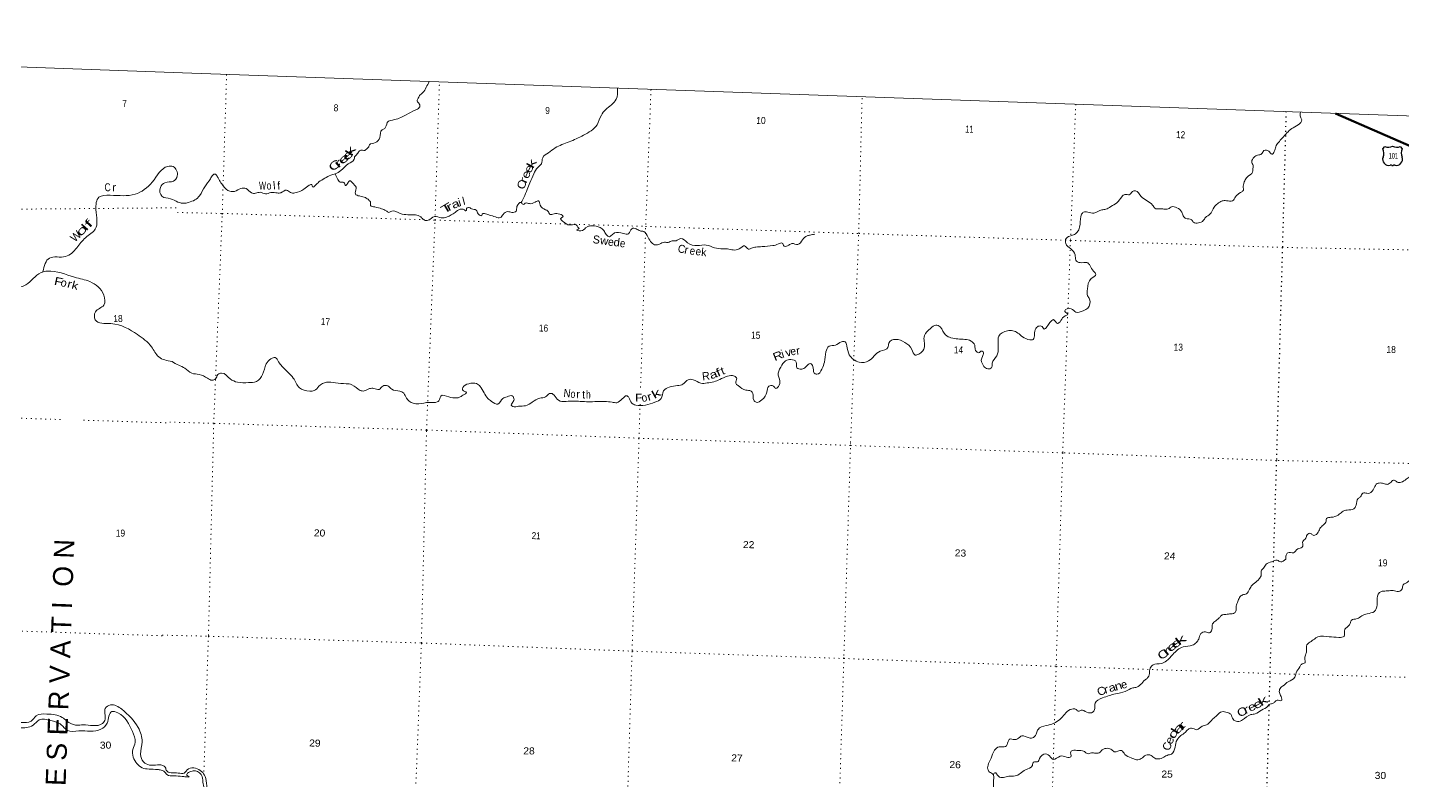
# Model space of a CAD drawing. Header units: feet. Extents: x -845745 to -745759, y -170898 to 15581.
# Drawn here: x -811749 to -777395, y -3236 to 15581 of the extents above; entities that cross this region are included whole.
import ezdxf
from ezdxf.enums import TextEntityAlignment as Align

# ---------------------------------------------------------------- set-up
doc = ezdxf.new("R2010")
doc.units = ezdxf.units.FT
doc.header["$LTSCALE"] = 80
doc.linetypes.add('DOT_DASHED', pattern=[7.7, 5, -1.2, 0.3, -1.2])
doc.linetypes.add('DOTTED', pattern=[1.5, 0.3, -1.2])
for name, color, linetype, lineweight in [('16', 7, 'Continuous', 25), ('20', 7, 'Continuous', 70), ('39', 7, 'Continuous', 13), ('4', 7, 'Continuous', 13), ('44', 7, 'DOT_DASHED', 13), ('6', 7, 'DOTTED', 25), ('7', 7, 'DOTTED', 13)]:
    doc.layers.add(name, color=color, linetype=linetype, lineweight=lineweight)
doc.layers.add('41', color=7, linetype='Continuous')

msp = doc.modelspace()

# ---------------------------------------------------------------- linework, layer by layer
at = {"layer": '16'}
for p, q in [((-777886.56, 12552.09), (-777835.25, 12610.85)), ((-777643.49, 12616.82), (-777643.77, 12616.62)), ((-777451.4, 12610.94), (-777400.01, 12552.09))]:
    msp.add_line(p, q, dxfattribs=at)
for centre, radius, start, end in [((-778079.54, 12441.46), 222.05, 332.97043, 29.75871), ((-777744.17, 12768.51), 182.07, 239.97227, 303.45418), ((-777542.39, 12768.01), 181.52, 236.33975, 300.08743), ((-777542.4, 12768.51), 182.07, 236.54582, 236.59441), ((-777207.04, 12441.46), 222.05, 150.24129, 207.02957), ((-777740.35, 12286.56), 151.42, 159.09177, 283.81923), ((-777546.23, 12286.56), 151.42, 256.18077, 20.90823)]:
    msp.add_arc(centre, radius, start, end, dxfattribs=at)
for centre, major_axis, start_param, end_param in [((-777685.01, 12087.74), (-19.56, 51.67), 4.95877769, 6.28318531), ((-777601.56, 12087.74), (19.56, 51.67), 0, 1.32637542)]:
    msp.add_ellipse(centre, major_axis=major_axis, ratio=0.929097, start_param=start_param, end_param=end_param, dxfattribs=at)
at = {"layer": '20'}
msp.add_line((-776851.34, 12461.49), (-779069.65, 13435.55), dxfattribs=at)
at = {"layer": '39'}
for points in [[(-801711.44, 14228.1), (-801786.76, 14087.15), (-801871.65, 13954.54), (-801953.4, 13878), (-801995.15, 13796.64), (-802014.36, 13738.9), (-801959.54, 13673.66), (-801959.44, 13579.44), (-802060.95, 13517.32), (-802285.94, 13397.53), (-802577.07, 13279.05), (-802759.04, 13204.5), (-802824.17, 13057.47), (-802888.95, 13026.69), (-802949.08, 12829.44), (-803057.86, 12705.32), (-803203.35, 12650.09), (-803232.7, 12586.53), (-803281.74, 12541.41), (-803322.51, 12508.14), (-803378.55, 12513.27), (-803455.08, 12496.75), (-803508.73, 12421.65), (-803576.41, 12346.83), (-803587.65, 12286.92), (-803734.31, 12173.58), (-803918.14, 12006.86), (-804060.22, 11921.49), (-804173.07, 11893.68), (-804321.09, 11812.44), (-804467.26, 11723.14), (-804561.4, 11628.8), (-804626.19, 11598.02), (-804645.06, 11656.53), (-804707.52, 11641.74), (-804841.95, 11538.18), (-805066.33, 11448.44), (-805180.41, 11458.74), (-805275.44, 11518.76), (-805417.16, 11451.43), (-805507.52, 11445.21), (-805665.7, 11456.38), (-805802.68, 11425.04), (-805936.28, 11461.78), (-806049.05, 11437.97), (-806151.11, 11448.02), (-806283.25, 11556.9), (-806417.58, 11557.57), (-806575.41, 11486.55), (-806691.66, 11488.87), (-806857.43, 11620.46), (-807007.06, 11855.97), (-807067.94, 11919.33), (-807116.57, 11894.24), (-807178.69, 11797.25), (-807320.99, 11601.64), (-807447.87, 11375.66), (-807566.27, 11271.78), (-807725.91, 11210.82), (-807846.69, 11187.17), (-807928.66, 11198.82), (-807996.42, 11214.12)], [(-797010.58, 14061.69), (-797040.72, 13786.05), (-797308.67, 13524.8), (-797411.64, 13390.54), (-797518.72, 13152.13), (-797856.9, 12888.27), (-798219.2, 12721.1), (-798563.09, 12571.6), (-798733.92, 12452.73), (-798876.86, 12325.29), (-798909.92, 12177.61), (-799002.06, 12083.23), (-799099.5, 11924.81), (-799196.36, 11696.22), (-799261.85, 11531.15), (-799348.04, 11334.42), (-799410.54, 11203.87)], [(-779946.32, 13465.67), (-779945.99, 13344.97), (-779911.33, 13274.12), (-780000.11, 13147.6), (-780162.4, 13054.62), (-780397.88, 12812.76), (-780562.56, 12601.56), (-780597.1, 12479.97), (-780660.61, 12413.08), (-780715.59, 12470.3), (-780788.86, 12515.86), (-780859.3, 12503.24), (-780915.07, 12422.16), (-781013.97, 12390.06), (-781103.26, 12337.72), (-781161.64, 12226.63), (-781129.39, 12135.78), (-781135.59, 12027.66), (-781140.81, 11967.63), (-781277.65, 11844.07), (-781333.63, 11752.98), (-781374.55, 11613.48), (-781380.95, 11495.34), (-781445.9, 11456.54), (-781564.37, 11348.66), (-781642.52, 11251.99), (-781794.89, 11253.03), (-781901.32, 11245.13), (-782019.03, 11175.31), (-782102.95, 11090.79), (-782204.8, 10912.41), (-782316.7, 10832.46), (-782372.36, 10757.4), (-782487.9, 10695.56), (-782615.89, 10712.14), (-782670.67, 10779.38), (-782806.48, 10806.14), (-782871.29, 10873.59), (-782909.51, 10966.56), (-783033.59, 11077.28), (-783163.47, 11099.91), (-783248.78, 11045.48), (-783357.1, 11043.64), (-783471.34, 11045.91), (-783579.25, 11064.1), (-783639.85, 11141.48), (-783920.2, 11357.55), (-784067.69, 11500.8), (-784144.3, 11480.28), (-784220.08, 11401.61), (-784328.19, 11409.78), (-784407.58, 11351.23), (-784532.92, 11201.38), (-784683.22, 11106.16), (-784810.91, 11038.55), (-784905.48, 11022.39), (-785107.61, 10942.23), (-785259.49, 10967.31), (-785367.84, 10963.46), (-785412.99, 10912.24), (-785450.12, 10662.41), (-785565.22, 10424.17), (-785666.33, 10382.08), (-785798.11, 10310.54), (-785806.67, 10184.43), (-785685.08, 10049.71), (-785573.79, 9901.16), (-785554.45, 9766.47), (-785449.44, 9704.24), (-785282.92, 9708.94), (-785118.81, 9495.19), (-785054.37, 9409.71), (-785170.76, 9305.79), (-785266.22, 9047.11), (-785261.61, 8878.64), (-785215.24, 8791.52), (-785255.82, 8569.82), (-785375.49, 8502.05), (-785556.65, 8467.58), (-785671.28, 8550.05), (-785830.71, 8499.1), (-785821.21, 8472.85), (-785760.26, 8413.51), (-785825.24, 8372.71), (-785929.85, 8256.53), (-786015.49, 8186.07), (-786111.84, 8280.2), (-786203.49, 8209.87), (-786281.88, 8101.18), (-786351.16, 8046.43), (-786380.42, 8087.11), (-786469.96, 8120.97), (-786555.36, 8062.53), (-786590.51, 7910.89), (-786621.08, 7787.22), (-786703.5, 7776.84), (-786890.49, 7850.72)], [(-807996.42, 11214.12), (-808172.09, 11302.33), (-808389, 11362.18), (-808429.81, 11579.76), (-808315.7, 11701.86), (-808102.43, 11743.01), (-808006.24, 11869.93), (-808112.77, 12104.48), (-808243.43, 12110.16), (-808631.21, 11717.6), (-809061.34, 11415.62), (-809686.88, 11388.36), (-809963, 11337.84), (-810038.99, 11028.53), (-810056.23, 10543.21), (-810297.28, 10327.8), (-810519.82, 10075.28), (-810795.22, 9857.33), (-811201.74, 9818.53), (-811363.73, 9479.97)], [(-804058.85, 11920.66), (-803992.91, 11779.84), (-803916.08, 11712.15), (-803845.93, 11710.76), (-803803.41, 11631.73), (-803750.21, 11684.79), (-803700.81, 11747.95), (-803602.09, 11671.82), (-803536.25, 11556.25), (-803557, 11422.36), (-803451.79, 11370.15), (-803306.24, 11329.16), (-803219.23, 11269.29), (-803176.35, 11208.3), (-803175.8, 11136.13), (-803074.35, 11096.02), (-802900.83, 11050.46), (-802791.52, 11002.18), (-802720.18, 10960.67), (-802649.42, 10989.32), (-802434.01, 10932.91), (-802055.8, 10895.3), (-801924.45, 10846.58), (-801839.76, 10770.72), (-801735.62, 10764.64), (-801581.3, 10859.78), (-801409.54, 10826.29), (-801264.75, 10847.46), (-801065.93, 10961.76), (-800936.04, 11039.35), (-800806.49, 11000.68), (-800804.56, 10996.64), (-800782.23, 11010.22), (-800781.26, 11058.31), (-800734.59, 11085.45), (-800653.19, 11045.74), (-800537.42, 11019.37), (-800489.26, 10922.2), (-800399.75, 10886.33), (-800384.95, 10924.13), (-800302.74, 10924.49), (-800203.09, 10894.44), (-800055.66, 10847.4), (-799935.73, 10828.97), (-799867.88, 10911.81), (-799748.21, 10979.58), (-799646.32, 10961.52), (-799541.48, 10989.49), (-799519.01, 11109.32), (-799414.85, 11203.46), (-799359.62, 11158.26), (-799310.87, 11189.36), (-799206.8, 11179.26), (-799067.74, 11214.58), (-798978.78, 11250.89), (-798938.83, 11143.85), (-798804.85, 11026.92), (-798747.37, 10993.7), (-798694.92, 10910.47), (-798592.41, 10922.46), (-798446.18, 10915.54), (-798367.14, 10857.83), (-798428.45, 10800.92), (-798355.79, 10725.31), (-798248.97, 10653.02), (-798084.5, 10655.75), (-798036.55, 10646.78), (-797999.61, 10589.92), (-797968.14, 10559.22), (-798024.91, 10528.28), (-797925.22, 10500.23), (-797803.47, 10571.97), (-797541.85, 10618.87), (-797440.4, 10578.77), (-797349.62, 10506.8), (-797291.4, 10411.42), (-797208.39, 10351.64), (-797163.69, 10380.81), (-797082.14, 10447.34), (-796861.83, 10434.93), (-796729.62, 10428.29), (-796650.91, 10553), (-796540.71, 10548.8), (-796445.44, 10500.8), (-796351.6, 10480.88), (-796240.31, 10332.33), (-796049.58, 10146.12), (-795960.94, 10166.4), (-795833.66, 10213.98), (-795739.46, 10212.1), (-795640.44, 10250.21), (-795546.19, 10250.34), (-795424.68, 10310.06), (-795260.47, 10200.54), (-795011.22, 10131.43), (-794790.39, 10145.07), (-794583.36, 10070.78)], [(-794583.36, 10070.78), (-794377.28, 10048.63), (-794261.03, 10046.31), (-794119.17, 10021.43), (-793966.19, 10050.46), (-793832.37, 10123.96), (-793731.73, 10043.78), (-793659.09, 10066.38), (-793548.24, 10094.24), (-793391.62, 10105.15), (-793130.45, 10130.01), (-792989.26, 10171.29), (-792894.57, 10193.46), (-792841.92, 10120.25), (-792727.18, 10142.01), (-792650.21, 10180.57), (-792498.21, 10161.5), (-792387.67, 10273.56), (-792269.35, 10373.43), (-792194.74, 10393.99), (-792080.01, 10415.76)], [(-808138.37, 7233.66), (-808470.27, 7348.12), (-808650.65, 7597.98), (-809003.62, 7907.79), (-809666.35, 8180.64), (-810054.81, 8278.21), (-810052.28, 8473.73), (-809841.4, 8644.07), (-809842.61, 8892.19), (-810188.31, 9229.92), (-810574.14, 9341.49), (-811250.2, 9493.91), (-811408.94, 9456.44), (-811788.82, 9152.27), (-812448.65, 9031.71), (-812762.47, 8902.16), (-813075.34, 8748.36), (-813436.11, 8788.25), (-813552.31, 8480.68), (-813621.2, 8011.73), (-813730.35, 7818.82), (-814073.5, 7571.55), (-814271.78, 7229.23), (-814511.87, 6576.12), (-814657.96, 6275.91), (-815012.69, 5902.08), (-815272.11, 5451.49), (-815421.74, 5024.37), (-815505.72, 4624.65), (-815645.27, 4473.4), (-815928.71, 4485.72), (-816252.87, 4717.64), (-816541.77, 4835.07), (-816868.48, 4595.15), (-817057.34, 4191.92), (-817076.66, 3980.99), (-816880.09, 3778.83), (-816916.97, 3580.76), (-817306.68, 3373.83), (-817567.69, 3300.47), (-817742.54, 3400.85), (-817902.6, 3103.26), (-818216.9, 2870.86), (-818733.01, 2859.01), (-819111.59, 2722.19), (-819193.45, 2600.7), (-819152, 2443.6), (-819035.64, 2253.05)], [(-786890.49, 7850.72), (-787130.01, 8003.83), (-787266.43, 8000.54), (-787481.72, 7864.52), (-787498.91, 7708.51), (-787495.49, 7580.15), (-787531.69, 7376.41), (-787645.69, 7192.26), (-787653.61, 7098.21), (-787722.8, 7047.47), (-787840.13, 7095.91), (-787878.96, 7158.83), (-787915.62, 7229.71), (-787869.93, 7407.21), (-787870.51, 7477.38), (-787926.31, 7494.53), (-787961.15, 7457.13), (-788042.72, 7488.83), (-788069.77, 7539.48), (-788083.7, 7643.99), (-788171.87, 7745.98), (-788331.44, 7787.25), (-788675.5, 7828.18), (-788812.46, 7897.06), (-788946.74, 8098.19), (-789054.05, 8146.43), (-789188.11, 8060.91), (-789340.12, 7881.53), (-789345.16, 7731.29), (-789335.76, 7600.81), (-789479.83, 7417.26), (-789568.51, 7394.97), (-789651.9, 7534.95), (-789832.81, 7710.94), (-790055.84, 7787.55), (-790228.11, 7696.77), (-790250.38, 7586.97), (-790444.73, 7494.63), (-790593.56, 7373.32), (-790736.45, 7247.87), (-790967.64, 7218.41), (-791216.54, 7403.78), (-791280.15, 7629.55), (-791322.3, 7726.61), (-791412.53, 7726.41), (-791564.64, 7641.24), (-791721.5, 7618.31), (-791800.54, 7477.56), (-791839.8, 7221.77), (-791901.53, 7044.59), (-792030.47, 6914.87), (-792094, 6946.2), (-792124.71, 7113.19), (-792191.48, 7182.67), (-792303.46, 7098.71), (-792404.81, 7044.61), (-792526.42, 7079.1), (-792541.59, 7221.73), (-792674.7, 7282.51), (-792807.67, 7251.09), (-792929.13, 7095.15), (-792993.43, 6889.97), (-792959.38, 6789.06), (-792968.35, 6642.91), (-793052.18, 6562.4), (-793111.22, 6617.7), (-793229.59, 6614.04), (-793274.6, 6470.62), (-793398.79, 6278.65), (-793544.43, 6215.41), (-793605.56, 6266.74), (-793624.2, 6435.49), (-793671.09, 6496.56), (-793805.01, 6517.27), (-793993.2, 6631.27), (-794052.03, 6696.59), (-794029.64, 6812.41), (-794088.63, 6869.71), (-794259.12, 6867.1), (-794454.34, 6785.15), (-794599.88, 6728.02), (-794767.81, 6698.84), (-794924.39, 6689.93), (-795115.06, 6779.93), (-795239.37, 6780.4), (-795373.96, 6668.83), (-795507.06, 6631.39), (-795714.31, 6595.43), (-795854.59, 6500.01), (-795918.65, 6306.85), (-796072.88, 6215.71), (-796551.49, 6147.08), (-796652.73, 6197.2), (-796724.14, 6334.94), (-796777.4, 6378.09), (-796887.3, 6298.1), (-797023.65, 6198.59)], [(-797023.65, 6198.59), (-797143.59, 6217.01), (-797327.7, 6234.72), (-797526.25, 6232.66), (-797937.21, 6236.85), (-798129.5, 6246.7), (-798517.57, 6292.52), (-798621.25, 6420.87), (-798709.19, 6434.65), (-798805.14, 6350.37), (-798950.14, 6319.19), (-799136.6, 6220.67), (-799306.86, 6129.85), (-799477.59, 6115.22), (-799625.99, 6114.17), (-799663.55, 6140.98), (-799642.41, 6194.68), (-799592.61, 6277.87), (-799638.73, 6377.02), (-799765.48, 6355.49), (-799870.64, 6311.48), (-799995.82, 6169.65), (-800156.83, 6239.01), (-800247.61, 6310.98), (-800438.08, 6609.44), (-800526.86, 6681.37), (-800723.4, 6679.28), (-800871.74, 6582.01), (-800878.89, 6526.02), (-800779.97, 6459.91), (-800873.58, 6391.61), (-800954.85, 6339.11), (-801027.33, 6324.52), (-801221.26, 6352.44), (-801425.42, 6370.55), (-801451.17, 6286.87), (-801510.55, 6225.91), (-801711.3, 6213.88), (-801974.8, 6173.03), (-802112.77, 6191.82), (-802282.71, 6315.48), (-802350.35, 6441.11), (-802447.51, 6495.16), (-802647.09, 6541.24), (-802749.66, 6625.47), (-802874.08, 6619.93), (-802963.98, 6537.53), (-803095.81, 6562.21), (-803200.2, 6556.27), (-803337.71, 6498.88), (-803435.72, 6510.86), (-803641.37, 6653.27), (-803785.19, 6680.19), (-804051.52, 6697.53), (-804281.74, 6716.15), (-804466.23, 6615.59), (-804586.68, 6509.75), (-804697.24, 6495.92), (-804954.21, 6579.22), (-805109.74, 6820.86), (-805225.4, 6951.46), (-805390.4, 7121.12), (-805474.56, 7223.03), (-805558.56, 7332.94), (-805667.48, 7301.04), (-805782.35, 7173.04), (-805873.89, 6910.26), (-806029.78, 6736.97), (-806224.88, 6706.79), (-806503.36, 6718.35), (-806684.17, 6800.14), (-806897.76, 6946.72), (-806990.77, 6908.48), (-807051.12, 6799.43), (-807135.99, 6767.05), (-807251.31, 6815.45), (-807457.94, 6909.78), (-807645.73, 6943.59), (-807815.72, 7065.25), (-807970.55, 7142.5), (-808138.37, 7233.66)], [(-780311.62, 2299.31), (-780303.67, 2395.37), (-780262.33, 2456.68), (-780119.98, 2455.85), (-780011.81, 2549.91), (-779900.64, 2593.8), (-779885.23, 2661.64), (-779885.66, 2739.83), (-779811.88, 2818.54), (-779780.16, 2900.09), (-779687.15, 2938.33), (-779625.9, 2893.01), (-779547.25, 2915.49), (-779470.7, 3032.23), (-779400.61, 3127.05), (-779310.48, 3221.47), (-779290.54, 3315.29), (-779181.74, 3341.18), (-779000.13, 3397.7), (-778906.31, 3476.01), (-778779.03, 3523.58), (-778612.07, 3550.32), (-778556.09, 3641.41), (-778502.5, 3812.73), (-778447.49, 3855.73), (-778383.53, 3944.66), (-778287.32, 3942.74), (-778223.19, 3941.47), (-778100.13, 4077.32), (-778025.79, 4184.09), (-777923.25, 4198.08), (-777863.28, 4188.86), (-777775.58, 4163.06), (-777682.12, 4223.34), (-777602.98, 4269.87), (-777527.75, 4222.26), (-777425.61, 4216.22), (-777301.73, 4293.93), (-777250.89, 4329), (-777173.86, 4401.26), (-777126.52, 4470.16)], [(-819587.27, 1565.02), (-819135.24, 1539.32), (-819049.47, 1612.23), (-818996.43, 1811.61), (-819080.33, 2240.82), (-818984.72, 2216.49), (-818922.19, 1897.13), (-818969.97, 1542.22), (-818996.07, 1406.21), (-818880.4, 1288.23), (-818750.74, 984.1), (-819008.93, 745.23), (-819256.9, 693.49), (-819967.04, 665.87), (-820039.98, 564.17), (-820009.25, 254.25), (-819815.63, 122.8), (-819509.55, 121.6), (-818895.53, 207.85), (-818631.6, 164.1), (-817579.15, 98.18), (-817312.01, -10.24), (-816991.59, -189.56), (-816757.31, -82.76), (-816410.99, 7.06), (-816199.17, -76.78), (-815780.02, -347.11), (-815554.41, -483.98), (-815359.94, -458.15), (-815285.22, -269.79), (-815104.36, -3.36), (-814782.12, -3.25), (-814657.11, -137.77), (-814454.48, -477.34), (-814220.58, -654.91), (-814123.3, -870.91), (-813997.71, -1084.11), (-813834.07, -1026.68), (-813571.32, -959.45), (-813201.84, -1076.35), (-813216.96, -1283.43), (-813278.83, -1684.12), (-813141.65, -1770.76), (-812806.56, -1799.44), (-812129.56, -1792.57), (-811919.71, -1783.54), (-811654.52, -1752.72), (-811529.83, -1618.97), (-811266.04, -1573.97), (-810879.16, -1661.38), (-810652.51, -1820.48), (-810438.39, -1851.98), (-810355.53, -1845.49), (-810112.65, -1864.12), (-809874.55, -1807.92), (-809809.66, -1705.86), (-809805.79, -1433.75), (-809677.1, -1346.57), (-809395.89, -1455.61), (-808983.02, -1915.25), (-808883.71, -2268.48), (-808921.59, -2581.47), (-808851.31, -2770.08), (-808701.72, -2849.19), (-808498.49, -2842.78)], [(-789158.85, -4455.46), (-789236.12, -4432.34), (-789257.56, -4401.85), (-789195.2, -4292.84), (-789060.02, -4251.44), (-788948.69, -4199.53), (-788844.36, -4097.38), (-788743.66, -4075.33), (-788601.17, -3969.93), (-788565.44, -3888.46), (-788478.57, -3856.11), (-788413.84, -3927.56), (-788361.63, -4022.81), (-788212.11, -4065.89), (-788088.09, -4080.39), (-787997.82, -4078.18), (-787943.52, -3971.02), (-787905.47, -3775.33), (-787806.96, -3663.04), (-787699.92, -3625.08), (-787620.07, -3444.26), (-787612.54, -3270.02), (-787613.23, -3105.63), (-787618.83, -3085.48), (-787715.83, -3023.41), (-787756.5, -2952.44), (-787672.75, -2677.48), (-787588.52, -2478.71), (-787468.49, -2392.9), (-787311.95, -2386), (-787247.3, -2263.01), (-787211.94, -2199.57), (-787089.92, -2214.03), (-787015.35, -2195.47), (-786905.5, -2117.48), (-786726.12, -2171.17), (-786611.55, -2157.42), (-786535.17, -2048.69), (-786501.27, -1959.17), (-786294.85, -1865.06), (-785954.89, -1711.48), (-785831.83, -1575.62), (-785699.25, -1464), (-785544.83, -1463.07), (-785489.56, -1506.27), (-785424.86, -1479.5), (-785285.49, -1528.38), (-785126.99, -1523.52), (-785081.11, -1436.24), (-785076.35, -1300.03), (-784893.33, -1173.38), (-784564.4, -1069.69), (-784322.59, -1010.37), (-784130.35, -924), (-784031.7, -903.91), (-783792.82, -692.19), (-783764.35, -672.71), (-783697.28, -429.5), (-783627.43, -346.7), (-783426.23, -312.63), (-783290.53, -245.17), (-783132.95, -87.95), (-782878.45, 103.42), (-782647.02, 144.91), (-782543.34, 215), (-782485.48, 300.04), (-782430.57, 437.26), (-782317.48, 477.1), (-782217.71, 453.06), (-782160.05, 528.08), (-782141.02, 676.04), (-782061.19, 756.63), (-782010.27, 795.71), (-781961.24, 840.83), (-781920.14, 890.13), (-781837.48, 912.53), (-781714.89, 926.12), (-781594.02, 953.78), (-781550.64, 1017.06), (-781552.5, 1123.34), (-781508.1, 1236.71), (-781465.91, 1340.11), (-781390.49, 1400.74), (-781291.59, 1432.85), (-781215.21, 1541.57), (-781155.1, 1638.6), (-781022.51, 1750.21), (-780971.15, 1811.33), (-780923.1, 1906.59), (-780925.09, 2006.85), (-780867.67, 2069.85), (-780799.54, 2166.71), (-780665.88, 2232.2), (-780526.77, 2269.52), (-780437.35, 2229.65), (-780311.62, 2299.31)], [(-778030.77, 1259.58), (-777972.6, 1458.88), (-777899.76, 1491.5), (-777765.18, 1502.85), (-777624.68, 1510.07), (-777490.76, 1489.36), (-777405.28, 1551.8), (-777377.12, 1655.47), (-777326.28, 1690.54), (-777219.93, 1759.29)], [(-831169.63, 1384.84), (-830950.35, 1562.88), (-830636.77, 1549.25), (-830302.03, 1328.97), (-830066.24, 1286.45), (-829454.13, 1191.27), (-828953.81, 1072.71), (-828433.81, 989.59), (-828100.53, 827.87), (-827731.38, 335.84), (-827506.88, 265.58), (-826767.43, 364.53), (-826726.92, 278.06), (-826882.75, 77.09), (-826975.1, -283.94), (-826919.64, -580.82), (-826499.53, -1058.93), (-826429.21, -1154.76), (-826461.66, -1435.71), (-826445.24, -1658.28), (-826251.26, -1781.67), (-825834.98, -1795.74), (-825444.63, -1758.25), (-825112.56, -1671.85), (-824947.12, -1481.39), (-824549.05, -716.15), (-824270.59, -290.59), (-823881.54, -6.99), (-823527.52, 120.81), (-823299.92, 350.92), (-823084.92, 339.56), (-822857.26, 295.38), (-822637.82, 247.52), (-822474.5, 159.74), (-822173.49, 180.94), (-821897.15, 328.26), (-820829.53, 1251.96), (-820531.2, 1533.45), (-820389.63, 1501.08), (-820211.44, 1247.27), (-819972.65, 1273.19), (-819827.79, 1361.69), (-819386.04, 1423.16), (-819046.29, 1271.24), (-818892.71, 1099.18), (-818962.88, 922.73), (-819181.16, 813.23), (-820011.14, 762.58), (-820147.13, 554.71), (-820079.53, 29.4), (-819790.01, -73.95), (-819064.53, 74.02), (-818785.82, 45.76), (-817684.6, -10.18), (-817332.26, -150.54), (-817022.84, -305.18), (-816713.5, -231.9), (-816422.25, -157.84), (-816192.33, -242.46), (-815568.19, -614.47), (-815331.08, -626.8), (-815210.21, -442.47), (-815098.41, -189.17), (-814853.4, -113.1), (-814740.9, -303.54), (-814517.82, -635.94), (-814327.11, -833.81), (-814172.46, -1165.25), (-813990.81, -1294.16), (-813764.04, -1174.94), (-813460.91, -1105.43), (-813331.87, -1240.12), (-813414.07, -1553.19), (-813416, -1781.01), (-813208.22, -1911.06), (-812474.15, -1934.91), (-811959.79, -1916.93), (-811608.59, -1853.54), (-811455.85, -1723.03), (-811172.41, -1735.36), (-810905.19, -1841.77), (-810752.3, -1983.54), (-810464.93, -1998.05), (-809917.26, -1955.31), (-809759.35, -1798.81), (-809642.03, -1511.46), (-809490.4, -1544.27), (-809126.31, -2013.9), (-809059.48, -2281.01), (-809115.57, -2458.07), (-809112.07, -2653.86)], [(-787616.7, -3084.54), (-787577.82, -3040.19), (-787491.41, -3130.11), (-787363.7, -3160.72), (-787228.64, -3125.33), (-787074.19, -3122.39), (-786810.39, -2967.29), (-786641.76, -2858.4), (-786612, -2774.8), (-786511.62, -2768.79), (-786463.91, -2689.56), (-786315.16, -2572.25), (-786188.46, -2652.96), (-786121.41, -2708.41), (-785949.3, -2625.65), (-785787.4, -2650.93), (-785678.92, -2641.07), (-785684.43, -2516.68), (-785605.49, -2480.16), (-785529.33, -2481.68), (-785343.5, -2513.45), (-785276.36, -2564.9), (-785165.68, -2545.06), (-785067.63, -2555.03), (-784944.68, -2523.41), (-784919.98, -2491.83), (-784796.46, -2432.15), (-784678.61, -2454.55), (-784595.65, -2516.34), (-784418.58, -2485.79), (-784330.29, -2581.76), (-784171.6, -2667.11), (-784038.25, -2715.88), (-783921.39, -2688.14), (-783809.41, -2604.18), (-783677.13, -2606.81), (-783584.38, -2680.83), (-783458.31, -2693.36), (-783328.82, -2635.81), (-783278.11, -2606.75), (-783165.18, -2574.93), (-783077.51, -2404.28), (-783027.69, -2220.86), (-782931.26, -2112.54), (-782827.42, -2034.43), (-782750.97, -1959.99), (-782666.85, -1927.38), (-782533.29, -1966.12), (-782397.18, -1878.63), (-782292.15, -1840.64), (-782186.18, -1756.56), (-782132.81, -1695.48), (-782034.86, -1611.24), (-781908.61, -1515.53), (-781768.67, -1536.36), (-781687.35, -1580.08), (-781627.73, -1705.55), (-781518.54, -1759.85), (-781391.38, -1718.28), (-781182.26, -1590.15), (-781073.54, -1568.27), (-780919.31, -1477.13), (-780756.94, -1380.14), (-780723.94, -1334.69), (-780647.29, -1312.17), (-780582.26, -1269.36), (-780527.3, -1228.37), (-780423.28, -1240.46), (-780427.22, -1138.15), (-780471.26, -1035.04), (-780453.2, -935.18), (-780373.61, -866.61), (-780247.28, -766.89), (-780084.63, -655.88), (-780052.33, -546.27), (-779963.07, -395.71), (-779921.77, -336.4), (-779830.64, -292.11), (-779836.39, -179.74), (-779806.19, -74.11), (-779792.18, 23.84), (-779781.53, 153.92), (-779675.48, 242.01), (-779571.68, 318.11), (-779508.82, 352.94), (-779228.01, 357.37), (-778981.72, 340.43), (-778854.89, 365.96), (-778833.24, 543.93), (-778718.69, 655.91), (-778674.37, 765.27), (-778531.14, 808.52), (-778407.38, 880.22), (-778280.05, 929.8), (-778098.37, 990.32), (-778050.93, 1055.52), (-778030.77, 1259.58)], [(-809112.07, -2653.86), (-808885.99, -2917.82), (-808712.25, -2951.59), (-808501.75, -2957.13)], [(-807225.71, -3921.29), (-807396.16, -3723.46), (-807406.85, -3657.09), (-807365.06, -3573.74), (-807331.33, -3492.22), (-807339.33, -3391.84), (-807357.92, -3319.3), (-807386.26, -3134.32), (-807553.83, -2992.67), (-807664.43, -3008.5), (-807768.19, -3082.61), (-807772.52, -3098.56), (-807732.96, -3125.41), (-807707.23, -3141.95), (-807785.48, -3144.4), (-807887.54, -3134.35), (-808087.77, -3120.34), (-808265.54, -3086.72), (-808346.06, -3002.93), (-808409.67, -2975.6), (-808502.92, -2956.93)], [(-808499.03, -2842.81), (-808454.92, -2839.96), (-808377.22, -2857.98), (-808302.14, -2913.6), (-808294.97, -2930.86)], [(-808294.97, -2930.86), (-808281.39, -2978.16), (-807984.09, -3050.24), (-807835.69, -3049.19), (-807727.35, -2947.11), (-807550.53, -2928.59), (-807397.82, -3011.82), (-807310.05, -3133.84), (-807270.62, -3365.14), (-807273.41, -3503.4), (-807309.79, -3616.93), (-807262.12, -3738.16), (-807223.12, -3793.06), (-807170.1, -3848.24), (-807111.39, -3919.56), (-807054.6, -3986.85), (-806987.55, -4042.3), (-806836.58, -4013.24), (-806752.07, -3998.89), (-806649.89, -4002.93), (-806337.26, -3812.72), (-806249.41, -3732.29), (-806248.89, -3706.24), (-806200.34, -3685.16), (-806184.61, -3601.28), (-806114.96, -3528.5), (-805958.95, -3547.65), (-805643.75, -3726.33), (-805492.74, -3893.71), (-805401.59, -3947.64), (-805364.08, -3976.45), (-805365.6, -4150.82), (-805410.54, -4192.02), (-805493.16, -4212.42), (-805605.49, -4214.19), (-805705.7, -4212.19), (-805741.11, -4277.63), (-805694.79, -4366.76), (-805562.32, -4459.6), (-805427.16, -4518.42), (-805210.7, -4522.74), (-805101.64, -4583.04), (-805000.75, -4651.21), (-804810.79, -4677.04), (-804741.95, -4644.34), (-804717.8, -4540.59), (-804725.8, -4440.2), (-804669.58, -4337.09), (-804548.18, -4283.38), (-804389.01, -4344.68), (-804209.96, -4414.4), (-804110.75, -4493.55), (-803968.37, -4663.77), (-803729.21, -4834.92), (-803580.1, -4898.03), (-803427.09, -4867), (-803245.91, -4732.3), (-803110.77, -4692.9), (-803039.95, -4760.46), (-803003.05, -4819.33), (-802889.08, -4835.63), (-802757.37, -4866.32), (-802707.56, -4981.57), (-802656.91, -5054.75), (-802506.67, -5061.75), (-802211.02, -5017.53), (-802096.94, -5027.83), (-802143.48, -4850.5), (-802099.1, -4638.9), (-801912.21, -4420.13), (-801726.81, -4373.71), (-801392.17, -4384.39), (-801308.47, -4410.12), (-801329.93, -4479.85), (-801271.28, -4653.41), (-801121.06, -4760.64), (-801000.05, -4825.19), (-800865.28, -4803.82), (-800801.77, -4736.94), (-800786.54, -4578.88), (-800754.35, -4375.06), (-800706.59, -4095.38), (-800633.85, -3968.54), (-800567.06, -3937.8), (-800564.06, -3987.97), (-800568.39, -4003.92), (-800460.44, -4020.11), (-800366.81, -4050.04), (-800250.05, -4126.53), (-800209.3, -4193.5), (-800027.23, -4213.16), (-799634.35, -4218.99), (-799277.26, -4210.08), (-799047.77, -4264.76), (-798932.64, -4421.41)]]:
    msp.add_spline(points, degree=3, dxfattribs=at)
at = {"layer": '4'}
msp.add_lwpolyline([(-838938.61, 15580.59), (-807880.31, 14447.97), (-776820.49, 13358.06), (-745759.19, 12310.89), (-751809.61, -170897.82), (-783122.91, -169842.15), (-814434.73, -168743.41)], dxfattribs=at)
at = {"layer": '6'}
msp.add_lwpolyline([(-780305.16, 13478.21), (-780396.88, 10084.58), (-780546.58, 4761.54), (-780712.58, -635.49), (-780852.83, -5826.27), (-781014.52, -11147.06), (-781168.11, -16464.01), (-781345.34, -21760.44), (-781524.01, -27028.78), (-781683.91, -32353.17)], dxfattribs=at)
at = {"layer": '7'}
msp.add_line((-810349.56, 5767.41), (-808193.32, 5699.95), dxfattribs=at)
for points in [[(-806773.56, 14408.38), (-806885.61, 10859.16), (-807095.61, 5689.81), (-807227.19, 370.42), (-807344.35, -3063.17)], [(-802094.72, -4625.56), (-801907.05, 200.2), (-801779.43, 5521.67), (-801567.13, 10767.29), (-801456.71, 14219.05)], [(-796170.18, 14032.02), (-796300.6, 10684.48), (-796432.37, 6509.71)], [(-791493.44, -4623.89), (-791349.65, -112.39), (-791183.91, 5210.32), (-790980.92, 10429.92), (-790897.54, 13846.74)], [(-785559.32, 13660.39), (-785690.84, 10260.3), (-785884.36, 4952.16), (-786048.33, -382.62), (-786207.45, -5675.4), (-786372.62, -10970.07), (-786519.99, -16277.11), (-786687.13, -21569.74), (-786820.19, -26863.04), (-786981.23, -32151.77), (-786981.59, -32169.53)], [(-831237.44, 11763.3), (-827981.32, 11626.68), (-822666.53, 11439.08), (-817267.58, 11104.51), (-812136.69, 11040.03), (-808003.24, 11075.14)], [(-808005.17, 10958.44), (-806881.34, 10933.39), (-801567.13, 10767.29), (-796304.87, 10610.25), (-790980.92, 10429.92), (-785690.84, 10260.3), (-780396.88, 10084.58), (-776935.38, 10018.51)], [(-831023.12, 6420.8), (-828140.48, 6316.45), (-822965.96, 6145.12), (-817560.92, 5903.1), (-812265.38, 5827.34), (-810911.79, 5784.99)], [(-796443.02, 6172.21), (-796470, 5317.58), (-796643.71, -2.97), (-796796.83, -4925.2)], [(-777118.8, 4686.56), (-780546.58, 4761.54), (-785884.36, 4952.16), (-791188.18, 5136.09), (-796470, 5317.58), (-801779.43, 5521.67), (-807095.61, 5689.81), (-808192.64, 5719.01)], [(-808383.64, 380.49), (-812509.14, 516.79), (-817740.63, 720.9), (-819004.77, 746.04)], [(-808383.04, 397.28), (-807227.19, 370.42), (-801907.05, 200.2), (-796643.71, -2.97), (-791353.92, -186.62), (-786048.33, -382.62), (-780708.31, -561.26), (-777302.63, -656.86)]]:
    msp.add_lwpolyline(points, dxfattribs=at)

# ---------------------------------------------------------------- texts
at = {"layer": '16', "width": 0.6}
msp.add_text('101', height=140, dxfattribs=at).set_placement((-777623.7, 12305.05), align=Align.CENTER)
at = {"layer": '41'}
for s, rotation, width, p in [('e', 42.462, 1.95, (-803887.67, 12134.86)), ('e', 42.87, 1.95, (-803781.44, 12228.73)), ('k', 57.81, 1.75, (-803657.88, 12345.66)), ('C', 37.905, 1.55, (-804133.99, 11967.6)), ('r', 39.999, 2.05, (-803992.76, 12052.49)), ('e', 63.766, 1.35, (-799182.33, 11918.9)), ('k', 61.587, 1.6, (-799118.23, 12039.6)), ('W', 359.748, 0.7, (-805965.48, 11529.26)), ('o', 3.172, 0.8, (-805769.7, 11527.52)), ('C', 67.872, 1.15, (-799350.83, 11513.68)), ('r', 67.944, 1.4, (-799287.22, 11670.17)), ('e', 66.909, 1.3, (-799242.69, 11781.02)), ('T', 30.769, 1.7, (-801351.7, 10911.04)), ('r', 25.9, 1.5, (-801226.09, 10981.78)), ('a', 20.912, 1.3, (-801111.91, 11046.49)), ('w', 350.954, 1.05, (-797453.14, 10170.71)), ('d', 353.833, 1.05, (-797113.87, 10121.83)), ('e', 350.833, 0.95, (-797255.1, 10138.26)), ('e', 352.554, 0.9, (-796957.28, 10099.27)), ('C', 349.275, 0.95, (-795513.96, 9968.19)), ('r', 349.772, 1.05, (-795347.98, 9936.75)), ('e', 352.137, 0.9, (-795212.74, 9912.43)), ('e', 352.175, 0.9, (-795065.57, 9896.41)), ('R', 22.002, 1.25, (-793077.24, 7240.89)), ('v', 14.539, 1.1, (-792788, 7351.39)), ('e', 8.669, 0.9, (-792669.89, 7384.58)), ('a', 19.725, 1.3, (-794671.25, 6787.45)), ('f', 22.548, 1.45, (-794501.63, 6847.64)), ('t', 22.825, 1.15, (-794383.85, 6895.96)), ('N', 353.737, 0.9, (-798364.23, 6353.49)), ('k', 29.214, 1.65, (-796089.07, 6293.32)), ('o', 355.846, 0.8, (-798185.23, 6331.02)), ('h', 359.331, 0.8, (-797796.2, 6310.24)), ('F', 0.805, 1.1, (-796565.19, 6229.72)), ('o', 10.381, 0.95, (-796391.29, 6222.15)), ('r', 16.813, 1.25, (-796235.25, 6247.2)), ('k', 35.591, 1.9, (-782985.18, 123.59)), ('C', 33.502, 1.4, (-783436.03, -235.8)), ('r', 39.976, 2.05, (-783291.8, -136.17)), ('e', 40.798, 1.85, (-783198.18, -47.69)), ('e', 37.632, 1.75, (-783095.09, 40.42)), ('C', 20.086, 1.1, (-784984.13, -1129.26)), ('r', 17.561, 1.25, (-784824.6, -1071.01)), ('a', 16.753, 1.2, (-784708.53, -1031.73)), ('n', 17.752, 1.25, (-784555.76, -991.89)), ('e', 23.611, 1.3, (-781210.83, -1522.53)), ('e', 28.83, 1.45, (-781063.88, -1464.02)), ('k', 31.766, 1.75, (-780927.56, -1386.87)), ('C', 27.215, 1.25, (-781469.12, -1662.27)), ('r', 24.904, 1.5, (-781322.42, -1579.38)), ('d', 59.265, 1.7, (-783104.46, -2219.26)), ('a', 45.769, 2.1, (-783029.46, -2104.42)), ('r', 42.105, 2.15, (-782920.26, -2007.41)), ('C', 71.99, 1.05, (-783213.32, -2506.93)), ('e', 70.294, 1.2, (-783152.27, -2348.85))]:
    msp.add_text(s, height=200, rotation=rotation, dxfattribs=dict(at, width=width)).set_placement(p)
for s, rotation, width, p in [('C', 2.929, 0.8, (-809741.75, 11487.64)), ('l', 48.802, 1.65, (-810240.55, 10525.72)), ('f', 47.969, 2.2, (-810148.23, 10615.18)), ('o', 48.422, 1.9, (-810326.69, 10442.9)), ('F', 347.617, 1.35, (-810990.69, 9135.36)), ('r', 346.081, 1.15, (-810718.9, 9074)), ('k', 345.271, 1.2, (-810584.3, 9040.66))]:
    msp.add_text(s, height=200, rotation=rotation, dxfattribs=dict(at, width=width)).set_placement(p, align=Align.CENTER)
for s, rotation, p in [('l', 5.771, (-805603.43, 11531.16)), ('f', 5.232, (-805500.16, 11525.41)), ('l', 14.678, (-800852.69, 11140.92)), ('i', 17.329, (-800952.93, 11109.39)), ('S', 352.648, (-797636.3, 10194.35)), ('k', 355.408, (-794923.12, 9871.16)), ('r', 7.69, (-792530.49, 7403.92)), ('i', 18.774, (-792880.97, 7320.36)), ('R', 6.956, (-794882.89, 6762.44)), ('r', 357.608, (-798041.79, 6318.6)), ('t', 359.195, (-797893.61, 6311.56)), ('e', 13.623, (-784402.84, -947.4))]:
    msp.add_text(s, height=200, rotation=rotation, dxfattribs=at).set_placement(p)
for s, rotation, p in [('r', 357.732, (-809587.27, 11489.48)), ('W', 43.773, (-810474.93, 10292.82)), ('o', 346.081, (-810863.21, 9106.39))]:
    msp.add_text(s, height=200, rotation=rotation, dxfattribs=at).set_placement(p, align=Align.CENTER)
at = {"layer": '44'}
msp.add_text('Q U I  N A U L T      I  N D I  A N     R E S E R V A T I  O N', height=500, rotation=87.951, dxfattribs=at).set_placement((-811196.23, -14515.47))
at = {"layer": '7'}
for s, rotation, width, p in [('7', 1, 0.9, (-809379.16, 13595.12)), ('8', 358.858, 0.9, (-804101.04, 13487.76)), ('9', 358.858, 0.9, (-798815.81, 13419.99)), ('10', 358.858, 0.9, (-793541.97, 13172.15)), ('11', 358.858, 0.65, (-788319.03, 12954.93)), ('12', 358.858, 0.9, (-783057.04, 12816.64)), ('18', 1, 0.9, (-809603.65, 8219.15)), ('17', 358.858, 0.9, (-804424.29, 8145.63)), ('16', 358.858, 0.9, (-798974.51, 7985.07)), ('15', 358.858, 0.9, (-793672.7, 7805.55)), ('14', 358.858, 0.9, (-788606.76, 7439.63)), ('13', 358.858, 0.9, (-783115.32, 7507.35)), ('18', 358.858, 0.9, (-777796.81, 7449.58)), ('19', 1, 0.9, (-809541.55, 2856.8)), ('20', 358.858, 1.1, (-804595.84, 2865.34)), ('21', 358.858, 0.85, (-799153.02, 2796.43)), ('22', 358.858, 1.1, (-793874.7, 2573.76)), ('23', 358.858, 1.1, (-788584.26, 2364.83)), ('24', 358.858, 1.1, (-783355.31, 2289.53)), ('19', 358.858, 0.9, (-778007.63, 2118.63)), ('30', 1, 1.1, (-809939.69, -2441.39)), ('29', 358.858, 1.1, (-804713.73, -2384.56)), ('28', 358.858, 1.1, (-799363.24, -2579.92)), ('27', 358.858, 1.1, (-794167.58, -2756.85)), ('26', 358.858, 1.1, (-788717.28, -2924.42)), ('25', 358.858, 1.1, (-783420.75, -3160.12)), ('30', 358.858, 1.1, (-778091.45, -3193.67))]:
    msp.add_text(s, height=175, rotation=rotation, dxfattribs=dict(at, width=width)).set_placement(p)

doc.saveas('drawing.dxf')
